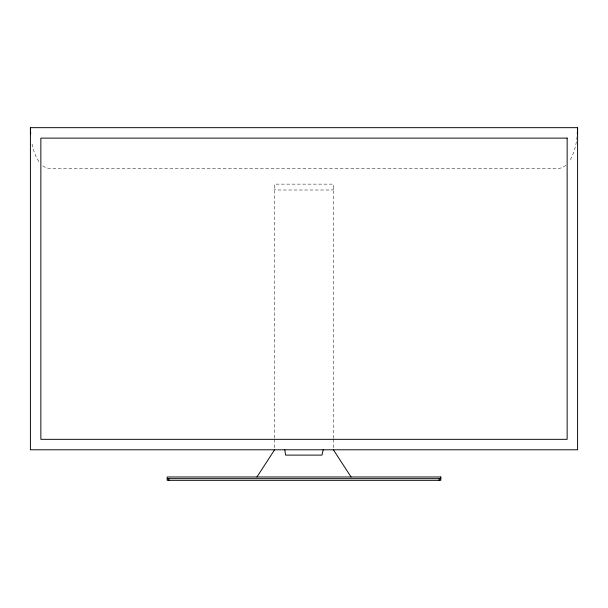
<?xml version="1.0" encoding="UTF-8"?>
<svg xmlns="http://www.w3.org/2000/svg" width="608" height="608" viewBox="0 0 608 608"><rect width="100%" height="100%" fill="white"/><g stroke="black" fill="none" stroke-linecap="round" stroke-linejoin="round"><path stroke-width="0.46" stroke-dasharray="3.04 2.28" d="M333.412 188.571L333.009 189.719L331.375 190L276.625 190L274.991 189.719L274.588 188.571M577.114 136.481C576.141 145.259 574.005 154.12 569.141 161.606M565.85 165.376L562.278 167.702L558.562 168.484L49.438 168.484L45.722 167.702L42.15 165.376M38.859 161.606L35.978 156.53L33.607 150.343L31.852 143.29M333.412 438.406L333.412 184.14L274.588 184.14L274.588 438.406M333.412 439.348L333.412 448.848M274.588 439.348L274.588 448.848"/><path stroke-width="0.91" d="M577.319 133.859L577.6 127.665L30.4 127.665L30.4 449.791L577.6 449.791L577.6 127.665M256.933 476.984L274.588 449.791M333.412 449.791L351.067 476.984M30.4 127.665L30.681 133.859M439.174 480.335L439.174 478.694L440.8 478.663L167.2 478.663L168.826 478.694L168.826 480.335M323.22 449.791L321.966 455.111L285.616 455.111L284.78 449.791M567.142 138.122L40.858 138.122L40.858 439.333L567.142 439.333L567.142 138.122M440.8 476.984L167.2 476.984L167.2 480.335L440.8 480.335L440.8 476.984"/></g></svg>
